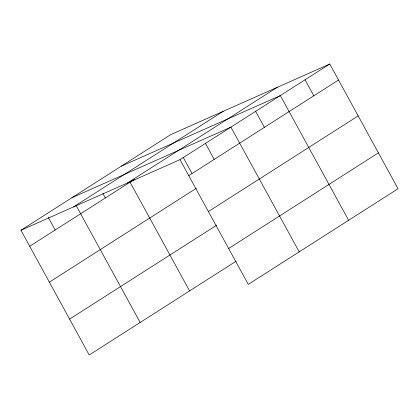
<?xml version="1.0" encoding="UTF-8"?>
<svg xmlns="http://www.w3.org/2000/svg" width="419" height="419" viewBox="0 0 419 419"><rect width="100%" height="100%" fill="white"/><g stroke="black" fill="none" stroke-linecap="round" stroke-linejoin="round"><path stroke-width="0.63" d="M20.95 230.261L170.727 134.614L329.763 64.007L398.05 188.739L248.273 284.386L179.987 159.655L20.95 230.261L89.237 354.993L236.269 261.1M73.43 206.96L223.207 111.313M127.502 182.956L277.278 87.309M29.712 246.267L134.457 179.379M179.987 159.655L329.763 64.007M188.749 175.661L338.526 80.013M49.358 282.149L196.385 188.251M208.39 211.543L358.166 115.89M69.596 319.116L216.628 225.218M228.627 248.509L378.409 152.856M121.301 166.181L280.337 95.574L348.624 220.3M71.874 197.742L230.911 127.135L299.197 251.866M305.048 79.788L313.81 95.794M255.621 111.354L264.384 127.36M205.446 143.398L214.209 159.403M183.234 157.455L191.96 173.403M130.063 182.186L189.587 290.906M102.849 193.395L105.352 197.967M76.258 205.745L140.161 322.473M48.29 217.43L55.177 230.01"/></g></svg>
